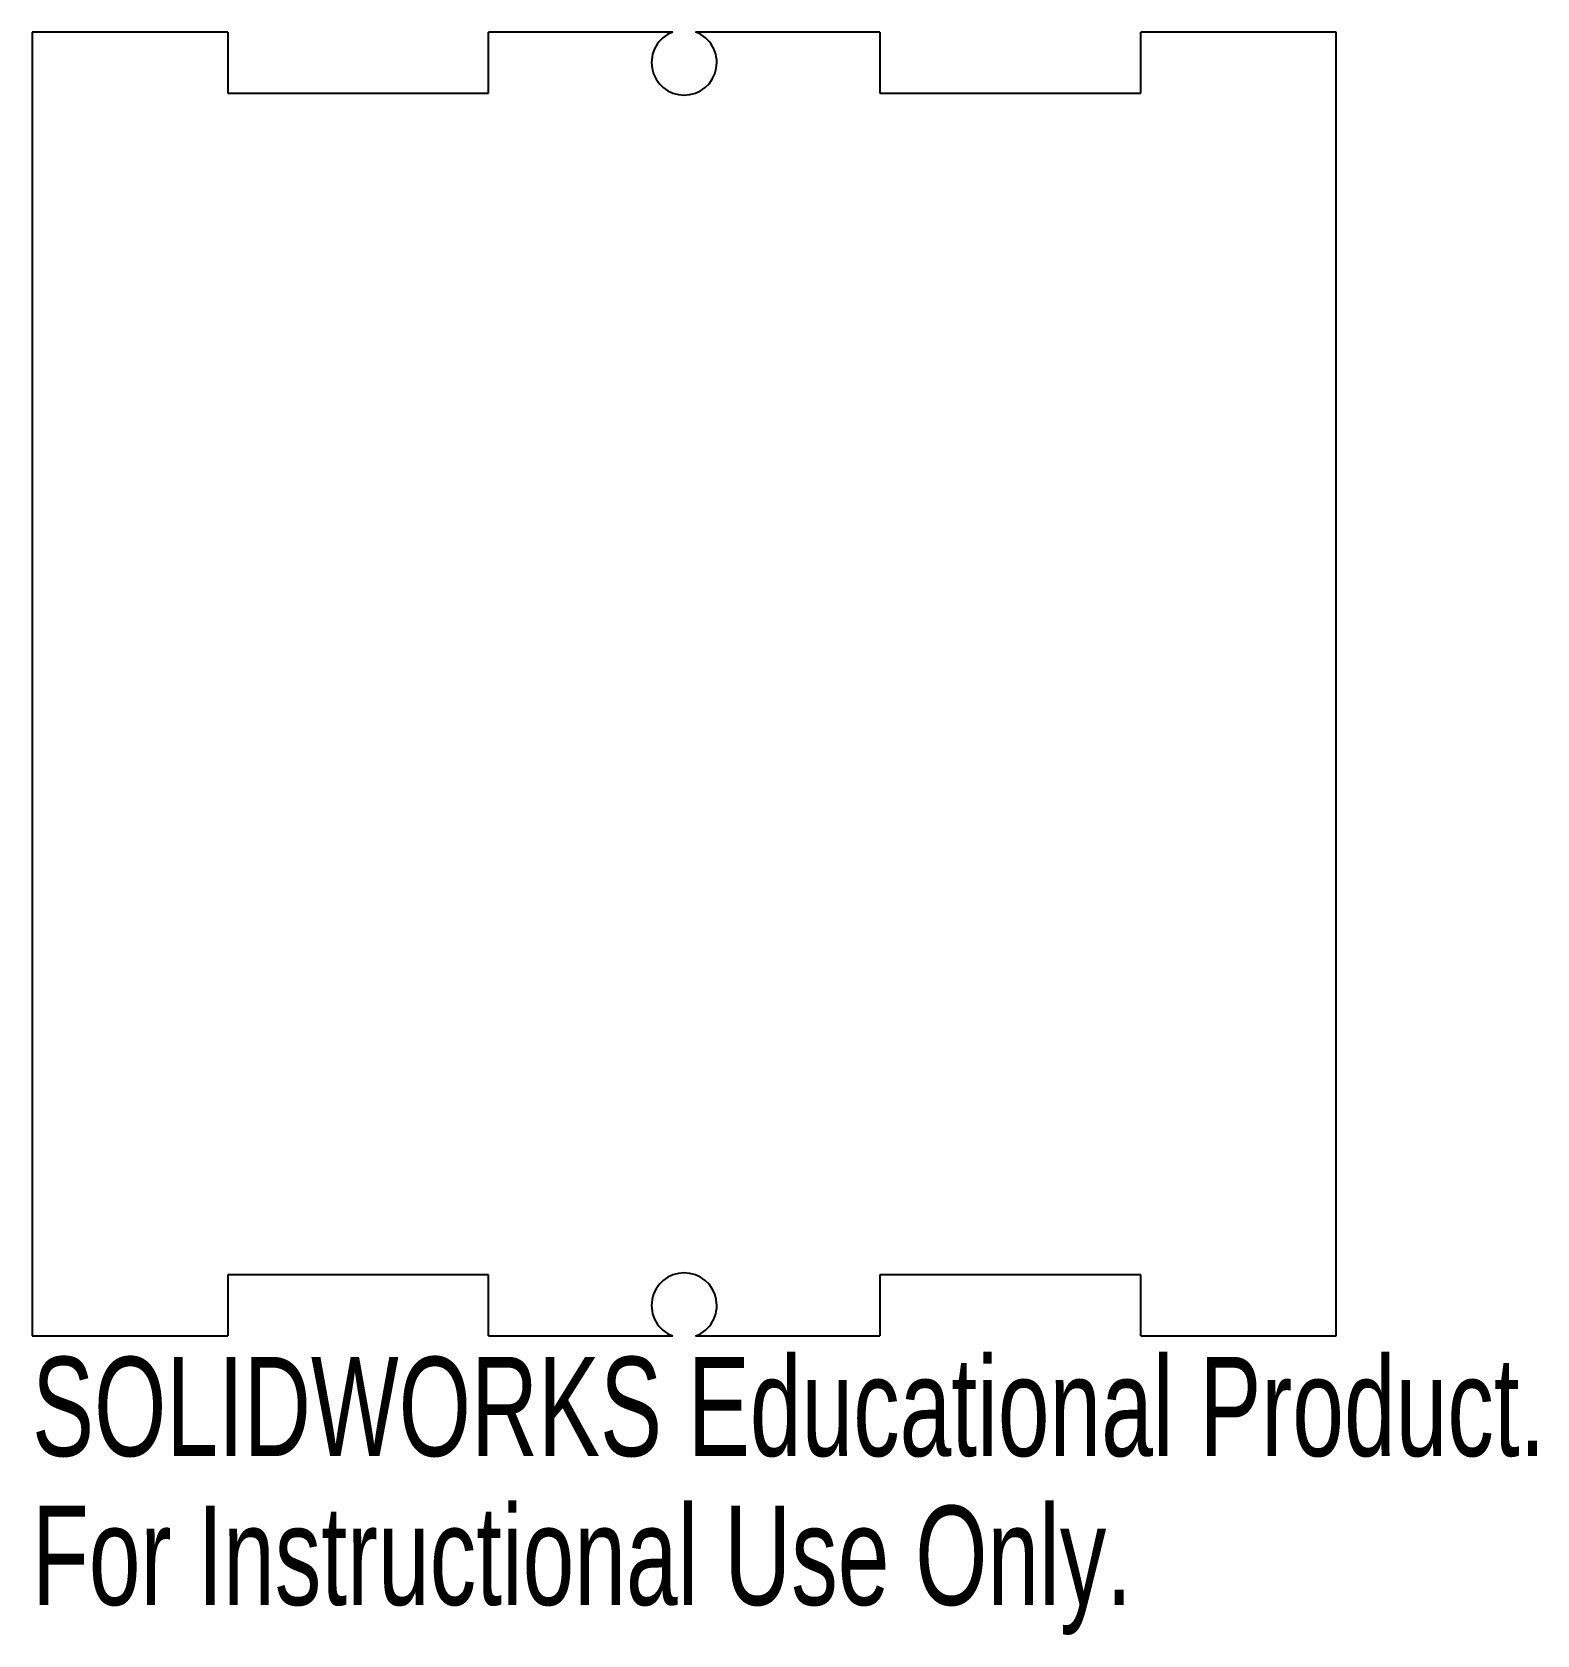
# Model space of a CAD drawing. Header units: inches. Extents: x -1.25 to 1.63, y -1.82 to 1.25.
import ezdxf

# ---------------------------------------------------------------- set-up
doc = ezdxf.new("R2010")
doc.units = ezdxf.units.IN
doc.header["$MEASUREMENT"] = 0
doc.styles.add('SLDTEXTSTYLE0', font='TXT', dxfattribs={"width": 0.7})

msp = doc.modelspace()

# ---------------------------------------------------------------- linework, layer by layer
at = {"color": 7, "linetype": 'Continuous', "lineweight": 25}
for p, q in [((-0.875, 1.25), (-1.25, 1.25)), ((-1.25, 1.25), (-1.25, -1.25)), ((-0.875, 1.25), (-0.875, 1.133)), ((-0.022, 1.25), (-0.375, 1.25)), ((-0.375, 1.133), (-0.375, 1.25)), ((0.375, 1.25), (0.022, 1.25)), ((0.375, 1.25), (0.375, 1.133)), ((1.25, 1.25), (0.875, 1.25)), ((0.875, 1.133), (0.875, 1.25)), ((1.25, -1.25), (1.25, 1.25)), ((-0.875, 1.133), (-0.375, 1.133)), ((0.375, 1.133), (0.875, 1.133)), ((-0.875, -1.133), (-0.875, -1.25)), ((-0.375, -1.133), (-0.875, -1.133)), ((-0.375, -1.25), (-0.375, -1.133)), ((0.375, -1.133), (0.375, -1.25)), ((0.875, -1.133), (0.375, -1.133)), ((0.875, -1.25), (0.875, -1.133)), ((-1.25, -1.25), (-0.875, -1.25)), ((-0.375, -1.25), (-0.022, -1.25)), ((0.022, -1.25), (0.375, -1.25)), ((0.875, -1.25), (1.25, -1.25))]:
    msp.add_line(p, q, dxfattribs=at)
for centre, start, end in [((0, 1.1915), 110.6097, 69.3903), ((0, -1.1915), 290.6097, 249.3903)]:
    msp.add_arc(centre, 0.0625, start, end, dxfattribs=at)

# ---------------------------------------------------------------- texts
at = {"color": 7, "linetype": 'Continuous', "char_height": 0.1903, "attachment_point": 1, "style": 'SLDTEXTSTYLE0'}
for s, insert in [('SOLIDWORKS Educational Product.', (-1.25, -1.2901)), ('For Instructional Use Only.', (-1.25, -1.5756))]:
    msp.add_mtext(s, dxfattribs=dict(at, insert=insert))

doc.saveas('drawing.dxf')
